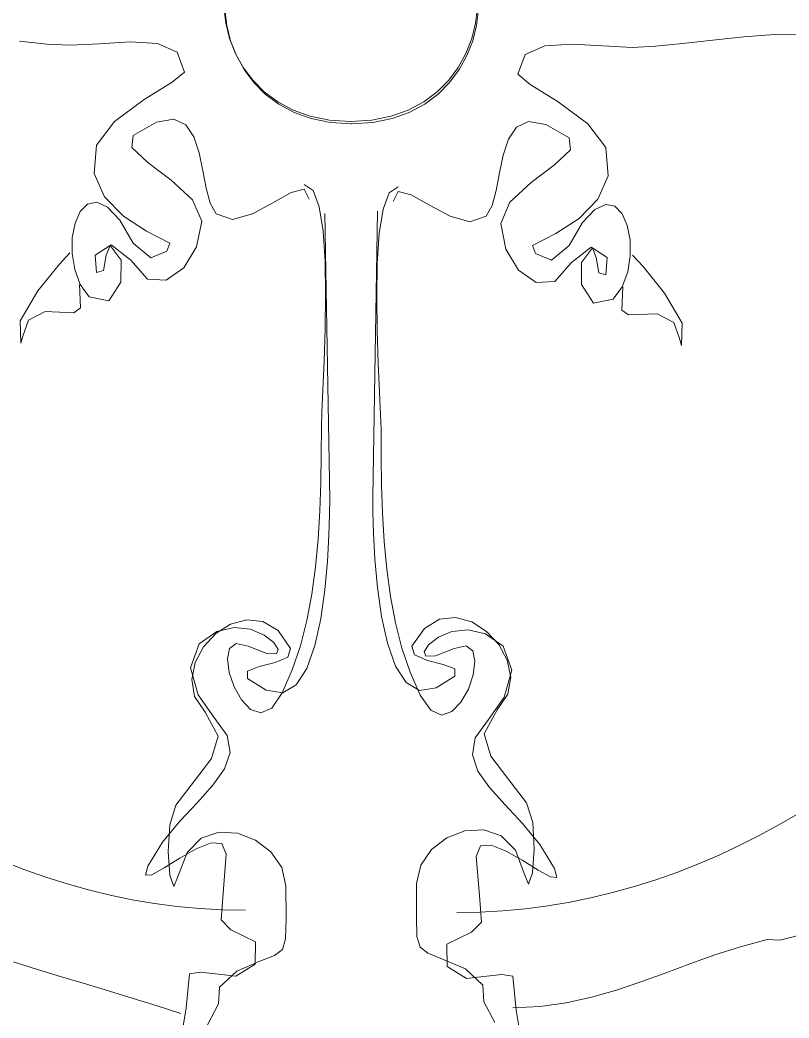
# Model space of a CAD drawing. Header units: centimetres. Extents: x -377343 to 693706, y 194584 to 813780.
# Drawn here: x 170215.82 to 170251.27, y 498018.21 to 498064.19 of the extents above; entities that cross this region are included whole.
import ezdxf

# ---------------------------------------------------------------- set-up
doc = ezdxf.new("R2010")
doc.units = ezdxf.units.CM
doc.layers.add('PIPA', color=11, linetype='Continuous')
doc.layers.add('TEXT', color=7, linetype='Continuous')

msp = doc.modelspace()

# ---------------------------------------------------------------- linework, layer by layer
at = {"layer": 'PIPA', "lineweight": 35, "extrusion": (0, 0.816497, 0.57735), "elevation": 193451.324}
msp.add_lwpolyline([(-421704.212, -325591.681), (-159560.265, -63447.734), (377343.333, -600351.331), (-158232.47, -1135927.133), (-693706.405, -600453.199), (-454216.825, -360963.619)], dxfattribs=at)
at = {"layer": 'TEXT', "color": 2, "linetype": 'Continuous', "lineweight": 13}
for p, q in [((170225.312, 498064.051), (170225.224, 498064.779)), ((170225.312, 498064.051), (170225.224, 498064.779)), ((170225.358, 498063.945), (170225.27, 498064.673)), ((170225.358, 498063.945), (170225.27, 498064.673)), ((170236.913, 498064.778), (170236.824, 498064.05)), ((170236.913, 498064.778), (170236.824, 498064.05)), ((170236.959, 498064.672), (170236.87, 498063.944)), ((170236.959, 498064.672), (170236.87, 498063.944)), ((170225.489, 498063.34), (170225.312, 498064.051)), ((170225.489, 498063.34), (170225.312, 498064.051)), ((170225.535, 498063.234), (170225.358, 498063.945)), ((170225.535, 498063.234), (170225.358, 498063.945)), ((170236.824, 498064.05), (170236.647, 498063.338)), ((170236.824, 498064.05), (170236.647, 498063.338)), ((170236.87, 498063.944), (170236.693, 498063.232)), ((170236.87, 498063.944), (170236.693, 498063.232)), ((170225.755, 498062.656), (170225.489, 498063.34)), ((170225.755, 498062.656), (170225.489, 498063.34)), ((170236.647, 498063.338), (170236.382, 498062.655)), ((170236.647, 498063.338), (170236.382, 498062.655)), ((170247.754, 498063.267), (170246.372, 498063.107)), ((170247.754, 498063.267), (170246.372, 498063.107)), ((170249.188, 498063.422), (170247.754, 498063.267)), ((170249.188, 498063.422), (170247.754, 498063.267)), ((170250.6, 498063.528), (170249.188, 498063.422)), ((170250.6, 498063.528), (170249.188, 498063.422)), ((170251.918, 498063.547), (170250.6, 498063.528)), ((170251.918, 498063.547), (170250.6, 498063.528)), ((170215.81, 498063.213), (170217.065, 498063.086)), ((170215.81, 498063.213), (170217.065, 498063.086)), ((170217.065, 498063.086), (170218.119, 498063.035)), ((170217.065, 498063.086), (170218.119, 498063.035)), ((170218.119, 498063.035), (170219.491, 498063.101)), ((170218.119, 498063.035), (170219.491, 498063.101)), ((170219.491, 498063.101), (170220.906, 498063.183)), ((170219.491, 498063.101), (170220.906, 498063.183)), ((170220.906, 498063.183), (170222.165, 498063.108)), ((170220.906, 498063.183), (170222.165, 498063.108)), ((170222.165, 498063.108), (170223.066, 498062.704)), ((170222.165, 498063.108), (170223.066, 498062.704)), ((170225.801, 498062.55), (170225.535, 498063.234)), ((170225.801, 498062.55), (170225.535, 498063.234)), ((170236.693, 498063.232), (170236.427, 498062.549)), ((170236.693, 498063.232), (170236.427, 498062.549)), ((170240.018, 498063.002), (170239.117, 498062.598)), ((170240.018, 498063.002), (170239.117, 498062.598)), ((170241.277, 498063.077), (170240.018, 498063.002)), ((170241.277, 498063.077), (170240.018, 498063.002)), ((170242.692, 498062.995), (170241.277, 498063.077)), ((170242.692, 498062.995), (170241.277, 498063.077)), ((170244.064, 498062.929), (170242.692, 498062.995)), ((170244.064, 498062.929), (170242.692, 498062.995)), ((170245.118, 498062.98), (170244.064, 498062.929)), ((170245.118, 498062.98), (170244.064, 498062.929)), ((170246.372, 498063.107), (170245.118, 498062.98)), ((170246.372, 498063.107), (170245.118, 498062.98)), ((170223.066, 498062.704), (170223.411, 498061.796)), ((170223.066, 498062.704), (170223.411, 498061.796)), ((170226.109, 498062.011), (170225.755, 498062.656)), ((170226.109, 498062.011), (170225.755, 498062.656)), ((170226.155, 498061.905), (170225.801, 498062.55)), ((170226.155, 498061.905), (170225.801, 498062.55)), ((170236.382, 498062.655), (170236.027, 498062.01)), ((170236.382, 498062.655), (170236.027, 498062.01)), ((170236.427, 498062.549), (170236.073, 498061.904)), ((170236.427, 498062.549), (170236.073, 498061.904)), ((170239.117, 498062.598), (170238.771, 498061.69)), ((170239.117, 498062.598), (170238.771, 498061.69)), ((170226.552, 498061.416), (170226.109, 498062.011)), ((170226.552, 498061.416), (170226.109, 498062.011)), ((170226.597, 498061.31), (170226.155, 498061.905)), ((170226.597, 498061.31), (170226.155, 498061.905)), ((170236.027, 498062.01), (170235.585, 498061.415)), ((170236.027, 498062.01), (170235.585, 498061.415)), ((170236.073, 498061.904), (170235.63, 498061.309)), ((170236.073, 498061.904), (170235.63, 498061.309)), ((170223.411, 498061.796), (170222.841, 498061.332)), ((170223.411, 498061.796), (170222.841, 498061.332)), ((170227.083, 498060.882), (170226.552, 498061.416)), ((170227.083, 498060.882), (170226.552, 498061.416)), ((170235.585, 498061.415), (170235.053, 498060.881)), ((170235.585, 498061.415), (170235.053, 498060.881)), ((170238.771, 498061.69), (170239.342, 498061.226)), ((170238.771, 498061.69), (170239.342, 498061.226)), ((170222.841, 498061.332), (170221.553, 498060.53)), ((170222.841, 498061.332), (170221.553, 498060.53)), ((170227.129, 498060.776), (170226.597, 498061.31)), ((170227.129, 498060.776), (170226.597, 498061.31)), ((170235.63, 498061.309), (170235.099, 498060.775)), ((170235.63, 498061.309), (170235.099, 498060.775)), ((170239.342, 498061.226), (170240.629, 498060.424)), ((170239.342, 498061.226), (170240.629, 498060.424)), ((170221.553, 498060.53), (170220.181, 498059.516)), ((170221.553, 498060.53), (170220.181, 498059.516)), ((170227.703, 498060.42), (170227.083, 498060.882)), ((170227.703, 498060.42), (170227.083, 498060.882)), ((170227.749, 498060.314), (170227.129, 498060.776)), ((170227.749, 498060.314), (170227.129, 498060.776)), ((170235.053, 498060.881), (170234.433, 498060.419)), ((170235.053, 498060.881), (170234.433, 498060.419)), ((170235.099, 498060.775), (170234.479, 498060.313)), ((170235.099, 498060.775), (170234.479, 498060.313)), ((170228.411, 498060.041), (170227.703, 498060.42)), ((170228.411, 498060.041), (170227.703, 498060.42)), ((170228.457, 498059.935), (170227.749, 498060.314)), ((170228.457, 498059.935), (170227.749, 498060.314)), ((170229.208, 498059.757), (170228.411, 498060.041)), ((170229.208, 498059.757), (170228.411, 498060.041)), ((170233.725, 498060.041), (170232.928, 498059.756)), ((170233.725, 498060.041), (170232.928, 498059.756)), ((170234.433, 498060.419), (170233.725, 498060.041)), ((170234.433, 498060.419), (170233.725, 498060.041)), ((170234.479, 498060.313), (170233.771, 498059.935)), ((170234.479, 498060.313), (170233.771, 498059.935)), ((170240.629, 498060.424), (170242.002, 498059.41)), ((170240.629, 498060.424), (170242.002, 498059.41)), ((170222.123, 498059.49), (170222.912, 498059.621)), ((170222.123, 498059.49), (170222.912, 498059.621)), ((170222.912, 498059.621), (170223.466, 498059.361)), ((170222.912, 498059.621), (170223.466, 498059.361)), ((170229.254, 498059.651), (170228.457, 498059.935)), ((170229.254, 498059.651), (170228.457, 498059.935)), ((170230.093, 498059.577), (170229.208, 498059.757)), ((170230.093, 498059.577), (170229.208, 498059.757)), ((170230.139, 498059.471), (170229.254, 498059.651)), ((170230.139, 498059.471), (170229.254, 498059.651)), ((170231.067, 498059.515), (170230.093, 498059.577)), ((170231.067, 498059.515), (170230.093, 498059.577)), ((170232.043, 498059.577), (170231.069, 498059.515)), ((170232.043, 498059.577), (170231.069, 498059.515)), ((170232.928, 498059.756), (170232.043, 498059.577)), ((170232.928, 498059.756), (170232.043, 498059.577)), ((170232.974, 498059.65), (170232.088, 498059.471)), ((170232.974, 498059.65), (170232.088, 498059.471)), ((170233.771, 498059.935), (170232.974, 498059.65)), ((170233.771, 498059.935), (170232.974, 498059.65)), ((170220.181, 498059.516), (170219.357, 498058.418)), ((170220.181, 498059.516), (170219.357, 498058.418)), ((170221.047, 498058.869), (170222.123, 498059.49)), ((170221.047, 498058.869), (170222.123, 498059.49)), ((170223.466, 498059.361), (170223.839, 498058.812)), ((170223.466, 498059.361), (170223.839, 498058.812)), ((170231.113, 498059.409), (170230.139, 498059.471)), ((170231.113, 498059.409), (170230.139, 498059.471)), ((170231.069, 498059.515), (170231.067, 498059.515)), ((170231.069, 498059.515), (170231.067, 498059.515)), ((170231.114, 498059.409), (170231.113, 498059.409)), ((170231.114, 498059.409), (170231.113, 498059.409)), ((170232.088, 498059.471), (170231.114, 498059.409)), ((170232.088, 498059.471), (170231.114, 498059.409)), ((170238.717, 498059.255), (170238.344, 498058.706)), ((170238.717, 498059.255), (170238.344, 498058.706)), ((170239.271, 498059.515), (170238.717, 498059.255)), ((170239.271, 498059.515), (170238.717, 498059.255)), ((170240.06, 498059.384), (170239.271, 498059.515)), ((170240.06, 498059.384), (170239.271, 498059.515)), ((170241.136, 498058.763), (170240.06, 498059.384)), ((170241.136, 498058.763), (170240.06, 498059.384)), ((170242.002, 498059.41), (170242.825, 498058.312)), ((170242.002, 498059.41), (170242.825, 498058.312)), ((170220.985, 498058.318), (170221.047, 498058.869)), ((170220.985, 498058.318), (170221.047, 498058.869)), ((170223.839, 498058.812), (170224.085, 498058.075)), ((170223.839, 498058.812), (170224.085, 498058.075)), ((170238.344, 498058.706), (170238.098, 498057.969)), ((170238.344, 498058.706), (170238.098, 498057.969)), ((170241.197, 498058.212), (170241.136, 498058.763)), ((170241.197, 498058.212), (170241.136, 498058.763)), ((170219.357, 498058.418), (170219.244, 498057.117)), ((170219.357, 498058.418), (170219.244, 498057.117)), ((170221.719, 498057.627), (170220.985, 498058.318)), ((170221.719, 498057.627), (170220.985, 498058.318)), ((170240.464, 498057.521), (170241.197, 498058.212)), ((170240.464, 498057.521), (170241.197, 498058.212)), ((170242.825, 498058.312), (170242.939, 498057.011)), ((170242.825, 498058.312), (170242.939, 498057.011)), ((170224.085, 498058.075), (170224.258, 498057.25)), ((170224.085, 498058.075), (170224.258, 498057.25)), ((170238.098, 498057.969), (170237.925, 498057.144)), ((170238.098, 498057.969), (170237.925, 498057.144)), ((170222.798, 498056.817), (170221.719, 498057.627)), ((170222.798, 498056.817), (170221.719, 498057.627)), ((170239.385, 498056.711), (170240.464, 498057.521)), ((170239.385, 498056.711), (170240.464, 498057.521)), ((170219.244, 498057.117), (170219.72, 498056.038)), ((170219.244, 498057.117), (170219.72, 498056.038)), ((170223.774, 498055.91), (170222.798, 498056.817)), ((170223.774, 498055.91), (170222.798, 498056.817)), ((170224.258, 498057.25), (170224.412, 498056.44)), ((170224.258, 498057.25), (170224.412, 498056.44)), ((170237.925, 498057.144), (170237.771, 498056.334)), ((170237.925, 498057.144), (170237.771, 498056.334)), ((170242.939, 498057.011), (170242.463, 498055.932)), ((170242.939, 498057.011), (170242.463, 498055.932)), ((170224.412, 498056.44), (170224.599, 498055.745)), ((170224.412, 498056.44), (170224.599, 498055.745)), ((170228.32, 498056.241), (170228.923, 498056.391)), ((170228.32, 498056.241), (170228.923, 498056.391)), ((170228.923, 498056.391), (170229.154, 498055.941)), ((170228.923, 498056.391), (170229.154, 498055.941)), ((170229.334, 498056.341), (170228.929, 498056.617)), ((170229.334, 498056.341), (170228.929, 498056.617)), ((170232.849, 498056.235), (170233.254, 498056.51)), ((170232.849, 498056.235), (170233.254, 498056.51)), ((170238.408, 498055.804), (170239.385, 498056.711)), ((170238.408, 498055.804), (170239.385, 498056.711)), ((170219.72, 498056.038), (170220.59, 498055.159)), ((170219.72, 498056.038), (170220.59, 498055.159)), ((170224.2, 498054.927), (170223.774, 498055.91)), ((170224.2, 498054.927), (170223.774, 498055.91)), ((170227.479, 498055.772), (170228.32, 498056.241)), ((170227.479, 498055.772), (170228.32, 498056.241)), ((170229.616, 498055.587), (170229.334, 498056.341)), ((170229.616, 498055.587), (170229.334, 498056.341)), ((170232.566, 498055.481), (170232.849, 498056.235)), ((170232.566, 498055.481), (170232.849, 498056.235)), ((170233.26, 498056.285), (170233.029, 498055.835)), ((170233.26, 498056.285), (170233.029, 498055.835)), ((170233.863, 498056.135), (170233.26, 498056.285)), ((170233.863, 498056.135), (170233.26, 498056.285)), ((170234.704, 498055.666), (170233.863, 498056.135)), ((170234.704, 498055.666), (170233.863, 498056.135)), ((170237.771, 498056.334), (170237.583, 498055.639)), ((170237.771, 498056.334), (170237.583, 498055.639)), ((170242.463, 498055.932), (170241.593, 498055.053)), ((170242.463, 498055.932), (170241.593, 498055.053)), ((170218.938, 498055.714), (170218.602, 498055.372)), ((170218.938, 498055.714), (170218.602, 498055.372)), ((170219.361, 498055.801), (170218.938, 498055.714)), ((170219.361, 498055.801), (170218.938, 498055.714)), ((170219.86, 498055.571), (170219.361, 498055.801)), ((170219.86, 498055.571), (170219.361, 498055.801)), ((170220.426, 498054.963), (170219.86, 498055.571)), ((170220.426, 498054.963), (170219.86, 498055.571)), ((170224.599, 498055.745), (170224.875, 498055.265)), ((170224.599, 498055.745), (170224.875, 498055.265)), ((170226.535, 498055.265), (170227.479, 498055.772)), ((170226.535, 498055.265), (170227.479, 498055.772)), ((170229.795, 498054.464), (170229.616, 498055.587)), ((170229.795, 498054.464), (170229.616, 498055.587)), ((170232.388, 498054.358), (170232.566, 498055.481)), ((170232.388, 498054.358), (170232.566, 498055.481)), ((170235.648, 498055.159), (170234.704, 498055.666)), ((170235.648, 498055.159), (170234.704, 498055.666)), ((170237.583, 498055.639), (170237.308, 498055.159)), ((170237.583, 498055.639), (170237.308, 498055.159)), ((170237.983, 498054.821), (170238.408, 498055.804)), ((170237.983, 498054.821), (170238.408, 498055.804)), ((170241.757, 498054.857), (170242.323, 498055.465)), ((170241.757, 498054.857), (170242.323, 498055.465)), ((170242.323, 498055.465), (170242.822, 498055.695)), ((170242.323, 498055.465), (170242.822, 498055.695)), ((170242.822, 498055.695), (170243.245, 498055.608)), ((170242.822, 498055.695), (170243.245, 498055.608)), ((170243.245, 498055.608), (170243.58, 498055.266)), ((170243.245, 498055.608), (170243.58, 498055.266)), ((170218.602, 498055.372), (170218.365, 498054.837)), ((170218.602, 498055.372), (170218.365, 498054.837)), ((170220.59, 498055.159), (170221.66, 498054.458)), ((170220.59, 498055.159), (170221.66, 498054.458)), ((170224.875, 498055.265), (170225.622, 498055.002)), ((170224.875, 498055.265), (170225.622, 498055.002)), ((170225.622, 498055.002), (170226.535, 498055.265)), ((170225.622, 498055.002), (170226.535, 498055.265)), ((170229.876, 498055.272), (170230.101, 498042.097)), ((170229.876, 498055.272), (170230.101, 498042.097)), ((170232.307, 498055.378), (170232.082, 498042.203)), ((170232.307, 498055.378), (170232.082, 498042.203)), ((170236.561, 498054.896), (170235.648, 498055.159)), ((170236.561, 498054.896), (170235.648, 498055.159)), ((170237.308, 498055.159), (170236.561, 498054.896)), ((170237.308, 498055.159), (170236.561, 498054.896)), ((170241.593, 498055.053), (170240.523, 498054.352)), ((170241.593, 498055.053), (170240.523, 498054.352)), ((170243.58, 498055.266), (170243.818, 498054.731)), ((170243.58, 498055.266), (170243.818, 498054.731)), ((170218.365, 498054.837), (170218.236, 498054.171)), ((170218.365, 498054.837), (170218.236, 498054.171)), ((170221.047, 498053.914), (170220.426, 498054.963)), ((170221.047, 498053.914), (170220.426, 498054.963)), ((170223.968, 498053.745), (170224.2, 498054.927)), ((170223.968, 498053.745), (170224.2, 498054.927)), ((170238.215, 498053.639), (170237.983, 498054.821)), ((170238.215, 498053.639), (170237.983, 498054.821)), ((170241.136, 498053.808), (170241.757, 498054.857)), ((170241.136, 498053.808), (170241.757, 498054.857)), ((170243.818, 498054.731), (170243.947, 498054.065)), ((170243.818, 498054.731), (170243.947, 498054.065)), ((170218.236, 498054.171), (170218.226, 498053.436)), ((170218.236, 498054.171), (170218.226, 498053.436)), ((170221.66, 498054.458), (170222.736, 498053.914)), ((170221.66, 498054.458), (170222.736, 498053.914)), ((170229.888, 498053.082), (170229.795, 498054.464)), ((170229.888, 498053.082), (170229.795, 498054.464)), ((170232.295, 498052.976), (170232.388, 498054.358)), ((170232.295, 498052.976), (170232.388, 498054.358)), ((170240.523, 498054.352), (170239.447, 498053.808)), ((170240.523, 498054.352), (170239.447, 498053.808)), ((170243.947, 498054.065), (170243.957, 498053.33)), ((170243.947, 498054.065), (170243.957, 498053.33)), ((170219.291, 498053.359), (170220.025, 498053.831)), ((170219.291, 498053.359), (170220.025, 498053.831)), ((170219.975, 498053.798), (170219.794, 498053.351)), ((170219.975, 498053.798), (170219.794, 498053.351)), ((170220.484, 498053.126), (170219.975, 498053.798)), ((170220.484, 498053.126), (170219.975, 498053.798)), ((170220.025, 498053.831), (170220.934, 498053.126)), ((170220.025, 498053.831), (170220.934, 498053.126)), ((170221.86, 498053.238), (170221.047, 498053.914)), ((170221.86, 498053.238), (170221.047, 498053.914)), ((170222.736, 498053.914), (170222.598, 498053.539)), ((170222.736, 498053.914), (170222.598, 498053.539)), ((170223.374, 498052.769), (170223.968, 498053.745)), ((170223.374, 498052.769), (170223.968, 498053.745)), ((170238.808, 498052.663), (170238.215, 498053.639)), ((170238.808, 498052.663), (170238.215, 498053.639)), ((170239.447, 498053.808), (170239.585, 498053.433)), ((170239.447, 498053.808), (170239.585, 498053.433)), ((170240.323, 498053.132), (170241.136, 498053.808)), ((170240.323, 498053.132), (170241.136, 498053.808)), ((170242.158, 498053.725), (170241.249, 498053.02)), ((170242.158, 498053.725), (170241.249, 498053.02)), ((170241.699, 498053.02), (170242.208, 498053.692)), ((170241.699, 498053.02), (170242.208, 498053.692)), ((170242.892, 498053.253), (170242.158, 498053.725)), ((170242.892, 498053.253), (170242.158, 498053.725)), ((170242.208, 498053.692), (170242.389, 498053.245)), ((170242.208, 498053.692), (170242.389, 498053.245)), ((170218.119, 498053.464), (170217.64, 498052.939)), ((170218.119, 498053.464), (170217.64, 498052.939)), ((170218.226, 498053.436), (170218.347, 498052.694)), ((170218.226, 498053.436), (170218.347, 498052.694)), ((170219.357, 498052.563), (170219.291, 498053.359)), ((170219.357, 498052.563), (170219.291, 498053.359)), ((170219.794, 498053.351), (170219.676, 498052.651)), ((170219.794, 498053.351), (170219.676, 498052.651)), ((170222.598, 498053.539), (170221.86, 498053.238)), ((170222.598, 498053.539), (170221.86, 498053.238)), ((170239.585, 498053.433), (170240.323, 498053.132)), ((170239.585, 498053.433), (170240.323, 498053.132)), ((170242.389, 498053.245), (170242.507, 498052.545)), ((170242.389, 498053.245), (170242.507, 498052.545)), ((170242.825, 498052.457), (170242.892, 498053.253)), ((170242.825, 498052.457), (170242.892, 498053.253)), ((170243.957, 498053.33), (170243.836, 498052.588)), ((170243.957, 498053.33), (170243.836, 498052.588)), ((170244.064, 498053.357), (170244.543, 498052.833)), ((170244.064, 498053.357), (170244.543, 498052.833)), ((170217.64, 498052.939), (170216.655, 498051.718)), ((170217.64, 498052.939), (170216.655, 498051.718)), ((170218.347, 498052.694), (170218.607, 498052.007)), ((170218.347, 498052.694), (170218.607, 498052.007)), ((170220.479, 498052.112), (170220.484, 498053.126)), ((170220.479, 498052.112), (170220.484, 498053.126)), ((170220.934, 498053.126), (170221.706, 498052.254)), ((170220.934, 498053.126), (170221.706, 498052.254)), ((170222.57, 498052.203), (170223.374, 498052.769)), ((170222.57, 498052.203), (170223.374, 498052.769)), ((170229.914, 498051.549), (170229.888, 498053.082)), ((170229.914, 498051.549), (170229.888, 498053.082)), ((170232.268, 498051.443), (170232.295, 498052.976)), ((170232.268, 498051.443), (170232.295, 498052.976)), ((170241.249, 498053.02), (170240.477, 498052.148)), ((170241.249, 498053.02), (170240.477, 498052.148)), ((170241.703, 498052.006), (170241.699, 498053.02)), ((170241.703, 498052.006), (170241.699, 498053.02)), ((170244.543, 498052.833), (170245.528, 498051.612)), ((170244.543, 498052.833), (170245.528, 498051.612)), ((170219.676, 498052.651), (170219.357, 498052.563)), ((170219.676, 498052.651), (170219.357, 498052.563)), ((170221.706, 498052.254), (170222.57, 498052.203)), ((170221.706, 498052.254), (170222.57, 498052.203)), ((170239.613, 498052.097), (170238.808, 498052.663)), ((170239.613, 498052.097), (170238.808, 498052.663)), ((170242.507, 498052.545), (170242.825, 498052.457)), ((170242.507, 498052.545), (170242.825, 498052.457)), ((170243.836, 498052.588), (170243.575, 498051.901)), ((170243.836, 498052.588), (170243.575, 498051.901)), ((170218.611, 498050.928), (170218.569, 498052)), ((170218.611, 498050.928), (170218.569, 498052)), ((170218.607, 498052.007), (170219.02, 498051.437)), ((170218.607, 498052.007), (170219.02, 498051.437)), ((170219.925, 498051.249), (170220.479, 498052.112)), ((170219.925, 498051.249), (170220.479, 498052.112)), ((170240.477, 498052.148), (170239.613, 498052.097)), ((170240.477, 498052.148), (170239.613, 498052.097)), ((170242.258, 498051.143), (170241.703, 498052.006)), ((170242.258, 498051.143), (170241.703, 498052.006)), ((170243.575, 498051.901), (170243.163, 498051.331)), ((170243.575, 498051.901), (170243.163, 498051.331)), ((170243.572, 498050.822), (170243.614, 498051.894)), ((170243.572, 498050.822), (170243.614, 498051.894)), ((170216.655, 498051.718), (170215.839, 498050.328)), ((170216.655, 498051.718), (170215.839, 498050.328)), ((170219.02, 498051.437), (170219.925, 498051.249)), ((170219.02, 498051.437), (170219.925, 498051.249)), ((170229.894, 498049.976), (170229.914, 498051.549)), ((170229.894, 498049.976), (170229.914, 498051.549)), ((170232.289, 498049.87), (170232.268, 498051.443)), ((170232.289, 498049.87), (170232.268, 498051.443)), ((170243.163, 498051.331), (170242.258, 498051.143)), ((170243.163, 498051.331), (170242.258, 498051.143)), ((170245.528, 498051.612), (170246.344, 498050.222)), ((170245.528, 498051.612), (170246.344, 498050.222)), ((170218.302, 498050.707), (170218.611, 498050.928)), ((170218.302, 498050.707), (170218.611, 498050.928)), ((170216.225, 498050.356), (170216.993, 498050.761)), ((170216.225, 498050.356), (170216.993, 498050.761)), ((170216.993, 498050.761), (170218.302, 498050.707)), ((170216.993, 498050.761), (170218.302, 498050.707)), ((170243.88, 498050.601), (170243.572, 498050.822)), ((170243.88, 498050.601), (170243.572, 498050.822)), ((170245.19, 498050.655), (170243.88, 498050.601)), ((170245.19, 498050.655), (170243.88, 498050.601)), ((170245.957, 498050.25), (170245.19, 498050.655)), ((170245.957, 498050.25), (170245.19, 498050.655)), ((170215.839, 498050.328), (170215.867, 498049.297)), ((170215.839, 498050.328), (170215.867, 498049.297)), ((170215.958, 498049.627), (170216.225, 498050.356)), ((170215.958, 498049.627), (170216.225, 498050.356)), ((170229.845, 498048.472), (170229.894, 498049.976)), ((170229.845, 498048.472), (170229.894, 498049.976)), ((170246.224, 498049.521), (170245.957, 498050.25)), ((170246.224, 498049.521), (170245.957, 498050.25)), ((170246.344, 498050.222), (170246.316, 498049.191)), ((170246.344, 498050.222), (170246.316, 498049.191)), ((170215.867, 498049.297), (170215.958, 498049.627)), ((170215.867, 498049.297), (170215.958, 498049.627)), ((170232.338, 498048.366), (170232.289, 498049.87)), ((170232.338, 498048.366), (170232.289, 498049.87)), ((170246.316, 498049.191), (170246.224, 498049.521)), ((170246.316, 498049.191), (170246.224, 498049.521)), ((170229.787, 498047.147), (170229.845, 498048.472)), ((170229.787, 498047.147), (170229.845, 498048.472)), ((170232.396, 498047.041), (170232.338, 498048.366)), ((170232.396, 498047.041), (170232.338, 498048.366)), ((170229.738, 498046.109), (170229.787, 498047.147)), ((170229.738, 498046.109), (170229.787, 498047.147)), ((170232.445, 498046.003), (170232.396, 498047.041)), ((170232.445, 498046.003), (170232.396, 498047.041)), ((170229.717, 498045.468), (170229.738, 498046.109)), ((170229.717, 498045.468), (170229.738, 498046.109)), ((170232.466, 498045.362), (170232.445, 498046.003)), ((170232.466, 498045.362), (170232.445, 498046.003)), ((170229.712, 498044.176), (170229.717, 498045.468)), ((170229.712, 498044.176), (170229.717, 498045.468)), ((170232.47, 498044.07), (170232.466, 498045.362)), ((170232.47, 498044.07), (170232.466, 498045.362)), ((170229.692, 498042.873), (170229.712, 498044.176)), ((170229.692, 498042.873), (170229.712, 498044.176)), ((170232.491, 498042.767), (170232.47, 498044.07)), ((170232.491, 498042.767), (170232.47, 498044.07)), ((170229.647, 498041.569), (170229.692, 498042.873)), ((170229.647, 498041.569), (170229.692, 498042.873)), ((170232.535, 498041.463), (170232.491, 498042.767)), ((170232.535, 498041.463), (170232.491, 498042.767)), ((170230.101, 498042.097), (170230.095, 498041.431)), ((170230.101, 498042.097), (170230.095, 498041.431)), ((170232.082, 498042.203), (170232.088, 498041.537)), ((170232.082, 498042.203), (170232.088, 498041.537)), ((170229.57, 498040.272), (170229.647, 498041.569)), ((170229.57, 498040.272), (170229.647, 498041.569)), ((170230.095, 498041.431), (170230.067, 498040.448)), ((170230.095, 498041.431), (170230.067, 498040.448)), ((170232.088, 498041.537), (170232.116, 498040.554)), ((170232.088, 498041.537), (170232.116, 498040.554)), ((170232.613, 498040.166), (170232.535, 498041.463)), ((170232.613, 498040.166), (170232.535, 498041.463)), ((170229.45, 498038.994), (170229.57, 498040.272)), ((170229.45, 498038.994), (170229.57, 498040.272)), ((170230.067, 498040.448), (170230, 498039.249)), ((170230.067, 498040.448), (170230, 498039.249)), ((170232.116, 498040.554), (170232.182, 498039.355)), ((170232.116, 498040.554), (170232.182, 498039.355)), ((170232.733, 498038.888), (170232.613, 498040.166)), ((170232.733, 498038.888), (170232.613, 498040.166)), ((170232.182, 498039.355), (170232.302, 498038.041)), ((170232.182, 498039.355), (170232.302, 498038.041)), ((170229.279, 498037.742), (170229.45, 498038.994)), ((170229.279, 498037.742), (170229.45, 498038.994)), ((170230, 498039.249), (170229.881, 498037.935)), ((170230, 498039.249), (170229.881, 498037.935)), ((170232.903, 498037.636), (170232.733, 498038.888)), ((170232.903, 498037.636), (170232.733, 498038.888)), ((170232.302, 498038.041), (170232.49, 498036.713)), ((170232.302, 498038.041), (170232.49, 498036.713)), ((170229.05, 498036.527), (170229.279, 498037.742)), ((170229.05, 498036.527), (170229.279, 498037.742)), ((170229.881, 498037.935), (170229.693, 498036.607)), ((170229.881, 498037.935), (170229.693, 498036.607)), ((170233.133, 498036.421), (170232.903, 498037.636)), ((170233.133, 498036.421), (170232.903, 498037.636)), ((170229.693, 498036.607), (170229.42, 498035.368)), ((170229.693, 498036.607), (170229.42, 498035.368)), ((170232.49, 498036.713), (170232.763, 498035.474)), ((170232.49, 498036.713), (170232.763, 498035.474)), ((170234.465, 498036.161), (170235.158, 498036.586)), ((170234.465, 498036.161), (170235.158, 498036.586)), ((170235.158, 498036.586), (170235.906, 498036.667)), ((170235.158, 498036.586), (170235.906, 498036.667)), ((170235.906, 498036.667), (170236.649, 498036.46)), ((170235.906, 498036.667), (170236.649, 498036.46)), ((170225.534, 498036.354), (170224.851, 498035.918)), ((170225.534, 498036.354), (170224.851, 498035.918)), ((170224.895, 498036.014), (170225.701, 498036.204)), ((170224.895, 498036.014), (170225.701, 498036.204)), ((170226.277, 498036.561), (170225.534, 498036.354)), ((170226.277, 498036.561), (170225.534, 498036.354)), ((170225.701, 498036.204), (170226.448, 498036.118)), ((170225.701, 498036.204), (170226.448, 498036.118)), ((170227.024, 498036.48), (170226.277, 498036.561)), ((170227.024, 498036.48), (170226.277, 498036.561)), ((170226.448, 498036.118), (170227.074, 498035.854)), ((170226.448, 498036.118), (170227.074, 498035.854)), ((170227.718, 498036.055), (170227.024, 498036.48)), ((170227.718, 498036.055), (170227.024, 498036.48)), ((170228.752, 498035.357), (170229.05, 498036.527)), ((170228.752, 498035.357), (170229.05, 498036.527)), ((170233.431, 498035.251), (170233.133, 498036.421)), ((170233.431, 498035.251), (170233.133, 498036.421)), ((170233.884, 498035.334), (170234.465, 498036.161)), ((170233.884, 498035.334), (170234.465, 498036.161)), ((170236.649, 498036.46), (170237.332, 498036.024)), ((170236.649, 498036.46), (170237.332, 498036.024)), ((170224.087, 498035.447), (170224.895, 498036.014)), ((170224.087, 498035.447), (170224.895, 498036.014)), ((170224.851, 498035.918), (170224.286, 498035.309)), ((170224.851, 498035.918), (170224.286, 498035.309)), ((170227.074, 498035.854), (170227.522, 498035.511)), ((170227.074, 498035.854), (170227.522, 498035.511)), ((170228.299, 498035.228), (170227.718, 498036.055)), ((170228.299, 498035.228), (170227.718, 498036.055)), ((170235.108, 498035.748), (170234.661, 498035.405)), ((170235.108, 498035.748), (170234.661, 498035.405)), ((170235.735, 498036.012), (170235.108, 498035.748)), ((170235.735, 498036.012), (170235.108, 498035.748)), ((170236.482, 498036.098), (170235.735, 498036.012)), ((170236.482, 498036.098), (170235.735, 498036.012)), ((170237.288, 498035.908), (170236.482, 498036.098)), ((170237.288, 498035.908), (170236.482, 498036.098)), ((170238.096, 498035.34), (170237.288, 498035.908)), ((170238.096, 498035.34), (170237.288, 498035.908)), ((170237.332, 498036.024), (170237.897, 498035.415)), ((170237.332, 498036.024), (170237.897, 498035.415)), ((170223.687, 498034.345), (170224.087, 498035.447)), ((170223.687, 498034.345), (170224.087, 498035.447)), ((170224.286, 498035.309), (170223.897, 498034.585)), ((170224.286, 498035.309), (170223.897, 498034.585)), ((170225.487, 498035.23), (170225.388, 498034.751)), ((170225.487, 498035.23), (170225.388, 498034.751)), ((170225.793, 498035.459), (170225.487, 498035.23)), ((170225.793, 498035.459), (170225.487, 498035.23)), ((170226.339, 498035.334), (170225.793, 498035.459)), ((170226.339, 498035.334), (170225.793, 498035.459)), ((170227.2, 498035), (170226.339, 498035.334)), ((170227.2, 498035), (170226.339, 498035.334)), ((170227.522, 498035.511), (170227.732, 498035.188)), ((170227.522, 498035.511), (170227.732, 498035.188)), ((170228.177, 498034.828), (170228.299, 498035.228)), ((170228.177, 498034.828), (170228.299, 498035.228)), ((170228.376, 498034.243), (170228.752, 498035.357)), ((170228.376, 498034.243), (170228.752, 498035.357)), ((170229.42, 498035.368), (170229.047, 498034.317)), ((170229.42, 498035.368), (170229.047, 498034.317)), ((170232.763, 498035.474), (170233.136, 498034.423)), ((170232.763, 498035.474), (170233.136, 498034.423)), ((170233.806, 498034.137), (170233.431, 498035.251)), ((170233.806, 498034.137), (170233.431, 498035.251)), ((170234.006, 498034.934), (170233.884, 498035.334)), ((170234.006, 498034.934), (170233.884, 498035.334)), ((170234.661, 498035.405), (170234.451, 498035.082)), ((170234.661, 498035.405), (170234.451, 498035.082)), ((170234.983, 498034.894), (170235.844, 498035.228)), ((170234.983, 498034.894), (170235.844, 498035.228)), ((170235.844, 498035.228), (170236.389, 498035.353)), ((170235.844, 498035.228), (170236.389, 498035.353)), ((170236.389, 498035.353), (170236.696, 498035.124)), ((170236.389, 498035.353), (170236.696, 498035.124)), ((170237.897, 498035.415), (170238.286, 498034.692)), ((170237.897, 498035.415), (170238.286, 498034.692)), ((170238.496, 498034.239), (170238.096, 498035.34)), ((170238.496, 498034.239), (170238.096, 498035.34)), ((170225.388, 498034.751), (170225.467, 498034.127)), ((170225.388, 498034.751), (170225.467, 498034.127)), ((170227.644, 498034.985), (170227.2, 498035)), ((170227.644, 498034.985), (170227.2, 498035)), ((170227.582, 498034.581), (170228.177, 498034.828)), ((170227.582, 498034.581), (170228.177, 498034.828)), ((170227.732, 498035.188), (170227.644, 498034.985)), ((170227.732, 498035.188), (170227.644, 498034.985)), ((170234.601, 498034.687), (170234.006, 498034.934)), ((170234.601, 498034.687), (170234.006, 498034.934)), ((170234.451, 498035.082), (170234.538, 498034.879)), ((170234.451, 498035.082), (170234.538, 498034.879)), ((170234.538, 498034.879), (170234.983, 498034.894)), ((170234.538, 498034.879), (170234.983, 498034.894)), ((170236.696, 498035.124), (170236.794, 498034.645)), ((170236.696, 498035.124), (170236.794, 498034.645)), ((170224.037, 498033.094), (170223.687, 498034.345)), ((170224.037, 498033.094), (170223.687, 498034.345)), ((170223.897, 498034.585), (170223.741, 498033.805)), ((170223.897, 498034.585), (170223.741, 498033.805)), ((170226.314, 498034.185), (170226.849, 498034.397)), ((170226.314, 498034.185), (170226.849, 498034.397)), ((170226.849, 498034.397), (170227.582, 498034.581)), ((170226.849, 498034.397), (170227.582, 498034.581)), ((170229.047, 498034.317), (170228.559, 498033.557)), ((170229.047, 498034.317), (170228.559, 498033.557)), ((170233.136, 498034.423), (170233.624, 498033.663)), ((170233.136, 498034.423), (170233.624, 498033.663)), ((170235.334, 498034.503), (170234.601, 498034.687)), ((170235.334, 498034.503), (170234.601, 498034.687)), ((170235.869, 498034.291), (170235.334, 498034.503)), ((170235.869, 498034.291), (170235.334, 498034.503)), ((170235.873, 498033.96), (170235.869, 498034.291)), ((170235.873, 498033.96), (170235.869, 498034.291)), ((170236.794, 498034.645), (170236.716, 498034.021)), ((170236.794, 498034.645), (170236.716, 498034.021)), ((170238.286, 498034.692), (170238.442, 498033.911)), ((170238.286, 498034.692), (170238.442, 498033.911)), ((170225.467, 498034.127), (170225.692, 498033.462)), ((170225.467, 498034.127), (170225.692, 498033.462)), ((170226.31, 498033.854), (170226.314, 498034.185)), ((170226.31, 498033.854), (170226.314, 498034.185)), ((170227.173, 498033.314), (170226.31, 498033.854)), ((170227.173, 498033.314), (170226.31, 498033.854)), ((170227.916, 498033.194), (170228.376, 498034.243)), ((170227.916, 498033.194), (170228.376, 498034.243)), ((170234.267, 498033.088), (170233.806, 498034.137)), ((170234.267, 498033.088), (170233.806, 498034.137)), ((170235.01, 498033.42), (170235.873, 498033.96)), ((170235.01, 498033.42), (170235.873, 498033.96)), ((170236.716, 498034.021), (170236.491, 498033.356)), ((170236.716, 498034.021), (170236.491, 498033.356)), ((170238.146, 498032.988), (170238.496, 498034.239)), ((170238.146, 498032.988), (170238.496, 498034.239)), ((170238.442, 498033.911), (170238.307, 498033.13)), ((170238.442, 498033.911), (170238.307, 498033.13)), ((170223.741, 498033.805), (170223.875, 498033.024)), ((170223.741, 498033.805), (170223.875, 498033.024)), ((170225.692, 498033.462), (170226.031, 498032.861)), ((170225.692, 498033.462), (170226.031, 498032.861)), ((170228.559, 498033.557), (170227.939, 498033.189)), ((170228.559, 498033.557), (170227.939, 498033.189)), ((170233.624, 498033.663), (170234.244, 498033.295)), ((170233.624, 498033.663), (170234.244, 498033.295)), ((170234.244, 498033.295), (170235.01, 498033.42)), ((170234.244, 498033.295), (170235.01, 498033.42)), ((170236.491, 498033.356), (170236.152, 498032.755)), ((170236.491, 498033.356), (170236.152, 498032.755)), ((170223.875, 498033.024), (170224.358, 498032.3)), ((170223.875, 498033.024), (170224.358, 498032.3)), ((170224.763, 498032.068), (170224.037, 498033.094)), ((170224.763, 498032.068), (170224.037, 498033.094)), ((170227.939, 498033.189), (170227.173, 498033.314)), ((170227.939, 498033.189), (170227.173, 498033.314)), ((170227.428, 498032.491), (170227.916, 498033.194)), ((170227.428, 498032.491), (170227.916, 498033.194)), ((170234.755, 498032.385), (170234.267, 498033.088)), ((170234.755, 498032.385), (170234.267, 498033.088)), ((170237.42, 498031.962), (170238.146, 498032.988)), ((170237.42, 498031.962), (170238.146, 498032.988)), ((170238.307, 498033.13), (170237.825, 498032.406)), ((170238.307, 498033.13), (170237.825, 498032.406)), ((170226.031, 498032.861), (170226.454, 498032.429)), ((170226.031, 498032.861), (170226.454, 498032.429)), ((170226.93, 498032.271), (170227.428, 498032.491)), ((170226.93, 498032.271), (170227.428, 498032.491)), ((170236.152, 498032.755), (170235.729, 498032.323)), ((170236.152, 498032.755), (170235.729, 498032.323)), ((170224.358, 498032.3), (170224.954, 498031.188)), ((170224.358, 498032.3), (170224.954, 498031.188)), ((170225.376, 498031.224), (170224.763, 498032.068)), ((170225.376, 498031.224), (170224.763, 498032.068)), ((170226.454, 498032.429), (170226.93, 498032.271)), ((170226.454, 498032.429), (170226.93, 498032.271)), ((170235.253, 498032.165), (170234.755, 498032.385)), ((170235.253, 498032.165), (170234.755, 498032.385)), ((170235.729, 498032.323), (170235.253, 498032.165)), ((170235.729, 498032.323), (170235.253, 498032.165)), ((170237.825, 498032.406), (170237.228, 498031.294)), ((170237.825, 498032.406), (170237.228, 498031.294)), ((170236.807, 498031.118), (170237.42, 498031.962)), ((170236.807, 498031.118), (170237.42, 498031.962)), ((170224.954, 498031.188), (170224.653, 498030.161)), ((170224.954, 498031.188), (170224.653, 498030.161)), ((170225.507, 498030.441), (170225.376, 498031.224)), ((170225.507, 498030.441), (170225.376, 498031.224)), ((170236.676, 498030.335), (170236.807, 498031.118)), ((170236.676, 498030.335), (170236.807, 498031.118)), ((170237.228, 498031.294), (170237.529, 498030.267)), ((170237.228, 498031.294), (170237.529, 498030.267)), ((170224.653, 498030.161), (170223.867, 498029.133)), ((170224.653, 498030.161), (170223.867, 498029.133)), ((170225.255, 498029.687), (170225.507, 498030.441)), ((170225.255, 498029.687), (170225.507, 498030.441)), ((170236.927, 498029.581), (170236.676, 498030.335)), ((170236.927, 498029.581), (170236.676, 498030.335)), ((170237.529, 498030.267), (170238.316, 498029.239)), ((170237.529, 498030.267), (170238.316, 498029.239)), ((170224.72, 498028.929), (170225.255, 498029.687)), ((170224.72, 498028.929), (170225.255, 498029.687)), ((170237.462, 498028.823), (170236.927, 498029.581)), ((170237.462, 498028.823), (170236.927, 498029.581)), ((170238.316, 498029.239), (170239.176, 498028.127)), ((170238.316, 498029.239), (170239.176, 498028.127)), ((170223.867, 498029.133), (170223.007, 498028.021)), ((170223.867, 498029.133), (170223.007, 498028.021)), ((170224.001, 498028.135), (170224.72, 498028.929)), ((170224.001, 498028.135), (170224.72, 498028.929)), ((170238.182, 498028.029), (170237.462, 498028.823)), ((170238.182, 498028.029), (170237.462, 498028.823)), ((170223.007, 498028.021), (170222.726, 498027.109)), ((170223.007, 498028.021), (170222.726, 498027.109)), ((170223.195, 498027.27), (170224.001, 498028.135)), ((170223.195, 498027.27), (170224.001, 498028.135)), ((170238.988, 498027.164), (170238.182, 498028.029)), ((170238.988, 498027.164), (170238.182, 498028.029)), ((170239.176, 498028.127), (170239.456, 498027.215)), ((170239.176, 498028.127), (170239.456, 498027.215)), ((170251.701, 498027.638), (170250.806, 498027.114)), ((170251.701, 498027.638), (170250.806, 498027.114)), ((170222.402, 498026.303), (170223.195, 498027.27)), ((170222.402, 498026.303), (170223.195, 498027.27)), ((170222.726, 498027.109), (170222.657, 498025.882)), ((170222.726, 498027.109), (170222.657, 498025.882)), ((170239.78, 498026.197), (170238.988, 498027.164)), ((170239.78, 498026.197), (170238.988, 498027.164)), ((170239.456, 498027.215), (170239.526, 498025.989)), ((170239.456, 498027.215), (170239.526, 498025.989)), ((170250.806, 498027.114), (170249.899, 498026.619)), ((170250.806, 498027.114), (170249.899, 498026.619)), ((170223.526, 498025.835), (170224.178, 498026.49)), ((170223.526, 498025.835), (170224.178, 498026.49)), ((170224.178, 498026.49), (170224.984, 498026.771)), ((170224.178, 498026.49), (170224.984, 498026.771)), ((170224.984, 498026.771), (170225.85, 498026.726)), ((170224.984, 498026.771), (170225.85, 498026.726)), ((170225.85, 498026.726), (170226.684, 498026.407)), ((170225.85, 498026.726), (170226.684, 498026.407)), ((170235.498, 498026.513), (170234.788, 498025.97)), ((170235.498, 498026.513), (170234.788, 498025.97)), ((170236.333, 498026.832), (170235.498, 498026.513)), ((170236.333, 498026.832), (170235.498, 498026.513)), ((170237.199, 498026.877), (170236.333, 498026.832)), ((170237.199, 498026.877), (170236.333, 498026.832)), ((170238.004, 498026.596), (170237.199, 498026.877)), ((170238.004, 498026.596), (170237.199, 498026.877)), ((170238.657, 498025.941), (170238.004, 498026.596)), ((170238.657, 498025.941), (170238.004, 498026.596)), ((170249.899, 498026.619), (170248.978, 498026.152)), ((170249.899, 498026.619), (170248.978, 498026.152)), ((170221.722, 498025.199), (170222.402, 498026.303)), ((170221.722, 498025.199), (170222.402, 498026.303)), ((170223.948, 498026), (170223.186, 498025.565)), ((170223.948, 498026), (170223.186, 498025.565)), ((170224.636, 498026.276), (170223.948, 498026)), ((170224.636, 498026.276), (170223.948, 498026)), ((170225.134, 498026.246), (170224.636, 498026.276)), ((170225.134, 498026.246), (170224.636, 498026.276)), ((170225.326, 498025.762), (170225.134, 498026.246)), ((170225.326, 498025.762), (170225.134, 498026.246)), ((170226.684, 498026.407), (170227.395, 498025.864)), ((170226.684, 498026.407), (170227.395, 498025.864)), ((170236.857, 498025.656), (170237.049, 498026.14)), ((170236.857, 498025.656), (170237.049, 498026.14)), ((170237.049, 498026.14), (170237.547, 498026.17)), ((170237.049, 498026.14), (170237.547, 498026.17)), ((170237.547, 498026.17), (170238.235, 498025.894)), ((170237.547, 498026.17), (170238.235, 498025.894)), ((170240.461, 498025.093), (170239.78, 498026.197)), ((170240.461, 498025.093), (170239.78, 498026.197)), ((170248.978, 498026.152), (170248.045, 498025.715)), ((170248.978, 498026.152), (170248.045, 498025.715)), ((170223.186, 498025.565), (170222.466, 498025.12)), ((170223.186, 498025.565), (170222.466, 498025.12)), ((170222.657, 498025.882), (170222.739, 498024.786)), ((170222.657, 498025.882), (170222.739, 498024.786)), ((170223.119, 498024.756), (170223.526, 498025.835)), ((170223.119, 498024.756), (170223.526, 498025.835)), ((170225.184, 498023.957), (170225.326, 498025.762)), ((170225.184, 498023.957), (170225.326, 498025.762)), ((170227.395, 498025.864), (170227.889, 498025.147)), ((170227.395, 498025.864), (170227.889, 498025.147)), ((170234.788, 498025.97), (170234.294, 498025.253)), ((170234.788, 498025.97), (170234.294, 498025.253)), ((170236.999, 498023.851), (170236.857, 498025.656)), ((170236.999, 498023.851), (170236.857, 498025.656)), ((170238.235, 498025.894), (170238.997, 498025.459)), ((170238.235, 498025.894), (170238.997, 498025.459)), ((170239.064, 498024.862), (170238.657, 498025.941)), ((170239.064, 498024.862), (170238.657, 498025.941)), ((170239.526, 498025.989), (170239.444, 498024.892)), ((170239.526, 498025.989), (170239.444, 498024.892)), ((170248.045, 498025.715), (170247.099, 498025.308)), ((170248.045, 498025.715), (170247.099, 498025.308)), ((170215.084, 498025.414), (170216.042, 498025.038)), ((170215.084, 498025.414), (170216.042, 498025.038)), ((170221.618, 498024.789), (170221.722, 498025.199)), ((170221.618, 498024.789), (170221.722, 498025.199)), ((170222.466, 498025.12), (170221.905, 498024.812)), ((170222.466, 498025.12), (170221.905, 498024.812)), ((170227.889, 498025.147), (170228.074, 498024.305)), ((170227.889, 498025.147), (170228.074, 498024.305)), ((170234.294, 498025.253), (170234.109, 498024.411)), ((170234.294, 498025.253), (170234.109, 498024.411)), ((170238.997, 498025.459), (170239.716, 498025.014)), ((170238.997, 498025.459), (170239.716, 498025.014)), ((170240.564, 498024.683), (170240.461, 498025.093)), ((170240.564, 498024.683), (170240.461, 498025.093)), ((170247.099, 498025.308), (170246.141, 498024.932)), ((170247.099, 498025.308), (170246.141, 498024.932)), ((170216.042, 498025.038), (170217.011, 498024.694)), ((170216.042, 498025.038), (170217.011, 498024.694)), ((170217.011, 498024.694), (170217.993, 498024.384)), ((170217.011, 498024.694), (170217.993, 498024.384)), ((170221.905, 498024.812), (170221.618, 498024.789)), ((170221.905, 498024.812), (170221.618, 498024.789)), ((170222.739, 498024.786), (170222.913, 498024.263)), ((170222.739, 498024.786), (170222.913, 498024.263)), ((170222.913, 498024.263), (170223.119, 498024.756)), ((170222.913, 498024.263), (170223.119, 498024.756)), ((170239.27, 498024.369), (170239.064, 498024.862)), ((170239.27, 498024.369), (170239.064, 498024.862)), ((170239.444, 498024.892), (170239.27, 498024.369)), ((170239.444, 498024.892), (170239.27, 498024.369)), ((170239.716, 498025.014), (170240.278, 498024.706)), ((170239.716, 498025.014), (170240.278, 498024.706)), ((170240.278, 498024.706), (170240.564, 498024.683)), ((170240.278, 498024.706), (170240.564, 498024.683)), ((170246.141, 498024.932), (170245.172, 498024.588)), ((170246.141, 498024.932), (170245.172, 498024.588)), ((170217.993, 498024.384), (170218.985, 498024.106)), ((170217.993, 498024.384), (170218.985, 498024.106)), ((170228.074, 498024.305), (170228.087, 498022.77)), ((170228.074, 498024.305), (170228.087, 498022.77)), ((170234.109, 498024.411), (170234.096, 498022.876)), ((170234.109, 498024.411), (170234.096, 498022.876)), ((170244.19, 498024.278), (170243.198, 498024)), ((170244.19, 498024.278), (170243.198, 498024)), ((170245.172, 498024.588), (170244.19, 498024.278)), ((170245.172, 498024.588), (170244.19, 498024.278)), ((170218.985, 498024.106), (170219.989, 498023.863)), ((170218.985, 498024.106), (170219.989, 498023.863)), ((170219.989, 498023.863), (170221.003, 498023.656)), ((170219.989, 498023.863), (170221.003, 498023.656)), ((170225.092, 498022.726), (170225.184, 498023.957)), ((170225.092, 498022.726), (170225.184, 498023.957)), ((170237.091, 498022.62), (170236.999, 498023.851)), ((170237.091, 498022.62), (170236.999, 498023.851)), ((170242.194, 498023.757), (170241.18, 498023.55)), ((170242.194, 498023.757), (170241.18, 498023.55)), ((170243.198, 498024), (170242.194, 498023.757)), ((170243.198, 498024), (170242.194, 498023.757)), ((170221.003, 498023.656), (170222.028, 498023.484)), ((170221.003, 498023.656), (170222.028, 498023.484)), ((170222.028, 498023.484), (170223.063, 498023.349)), ((170222.028, 498023.484), (170223.063, 498023.349)), ((170223.063, 498023.349), (170224.108, 498023.251)), ((170223.063, 498023.349), (170224.108, 498023.251)), ((170224.108, 498023.251), (170225.162, 498023.192)), ((170224.108, 498023.251), (170225.162, 498023.192)), ((170239.12, 498023.243), (170238.075, 498023.145)), ((170239.12, 498023.243), (170238.075, 498023.145)), ((170240.155, 498023.378), (170239.12, 498023.243)), ((170240.155, 498023.378), (170239.12, 498023.243)), ((170241.18, 498023.55), (170240.155, 498023.378)), ((170241.18, 498023.55), (170240.155, 498023.378)), ((170225.162, 498023.192), (170226.226, 498023.172)), ((170225.162, 498023.192), (170226.226, 498023.172)), ((170234.096, 498022.876), (170234.117, 498021.963)), ((170234.096, 498022.876), (170234.117, 498021.963)), ((170237.02, 498023.086), (170235.956, 498023.066)), ((170237.02, 498023.086), (170235.956, 498023.066)), ((170238.075, 498023.145), (170237.02, 498023.086)), ((170238.075, 498023.145), (170237.02, 498023.086)), ((170225.551, 498022.272), (170225.092, 498022.726)), ((170225.551, 498022.272), (170225.092, 498022.726)), ((170228.087, 498022.77), (170228.066, 498021.857)), ((170228.087, 498022.77), (170228.066, 498021.857)), ((170236.632, 498022.166), (170237.091, 498022.62)), ((170236.632, 498022.166), (170237.091, 498022.62)), ((170226.685, 498021.717), (170225.551, 498022.272)), ((170226.685, 498021.717), (170225.551, 498022.272)), ((170228.066, 498021.857), (170227.919, 498021.363)), ((170228.066, 498021.857), (170227.919, 498021.363)), ((170234.117, 498021.963), (170234.264, 498021.469)), ((170234.117, 498021.963), (170234.264, 498021.469)), ((170235.498, 498021.611), (170236.632, 498022.166)), ((170235.498, 498021.611), (170236.632, 498022.166)), ((170252.246, 498022.145), (170250.844, 498021.8)), ((170226.669, 498020.687), (170226.685, 498021.717)), ((170226.669, 498020.687), (170226.685, 498021.717)), ((170234.264, 498021.469), (170234.626, 498021.191)), ((170234.264, 498021.469), (170234.626, 498021.191)), ((170235.514, 498020.581), (170235.498, 498021.611)), ((170235.514, 498020.581), (170235.498, 498021.611)), ((170249.033, 498021.493), (170247.85, 498021.111)), ((170250.257, 498021.828), (170249.033, 498021.493)), ((170250.844, 498021.8), (170250.257, 498021.828)), ((170227.557, 498021.085), (170226.888, 498020.82)), ((170227.557, 498021.085), (170226.888, 498020.82)), ((170227.919, 498021.363), (170227.557, 498021.085)), ((170227.919, 498021.363), (170227.557, 498021.085)), ((170234.626, 498021.191), (170235.295, 498020.926)), ((170234.626, 498021.191), (170235.295, 498020.926)), ((170247.85, 498021.111), (170246.699, 498020.7)), ((170216.632, 498020.447), (170215.531, 498020.789)), ((170225.776, 498020.132), (170226.669, 498020.687)), ((170225.776, 498020.132), (170226.669, 498020.687)), ((170226.888, 498020.82), (170225.822, 498020.364)), ((170226.888, 498020.82), (170225.822, 498020.364)), ((170235.295, 498020.926), (170236.361, 498020.47)), ((170235.295, 498020.926), (170236.361, 498020.47)), ((170236.407, 498020.026), (170235.514, 498020.581)), ((170236.407, 498020.026), (170235.514, 498020.581)), ((170246.699, 498020.7), (170245.567, 498020.28)), ((170217.736, 498020.11), (170216.632, 498020.447)), ((170218.841, 498019.776), (170217.736, 498020.11)), ((170223.491, 498018.677), (170223.637, 498020.245)), ((170223.491, 498018.677), (170223.637, 498020.245)), ((170223.637, 498020.245), (170224.141, 498020.316)), ((170223.637, 498020.245), (170224.141, 498020.316)), ((170224.141, 498020.316), (170225.121, 498020.211)), ((170224.141, 498020.316), (170225.121, 498020.211)), ((170225.822, 498020.364), (170225.021, 498019.622)), ((170225.822, 498020.364), (170225.021, 498019.622)), ((170225.121, 498020.211), (170225.776, 498020.132)), ((170225.121, 498020.211), (170225.776, 498020.132)), ((170236.361, 498020.47), (170237.162, 498019.728)), ((170236.361, 498020.47), (170237.162, 498019.728)), ((170237.062, 498020.105), (170236.407, 498020.026)), ((170237.062, 498020.105), (170236.407, 498020.026)), ((170238.042, 498020.21), (170237.062, 498020.105)), ((170238.042, 498020.21), (170237.062, 498020.105)), ((170238.546, 498020.139), (170238.042, 498020.21)), ((170238.546, 498020.139), (170238.042, 498020.21)), ((170238.692, 498018.571), (170238.546, 498020.139)), ((170238.692, 498018.571), (170238.546, 498020.139)), ((170245.567, 498020.28), (170244.444, 498019.871)), ((170219.944, 498019.443), (170218.841, 498019.776)), ((170225.021, 498019.622), (170224.971, 498018.854)), ((170225.021, 498019.622), (170224.971, 498018.854)), ((170237.162, 498019.728), (170237.212, 498018.96)), ((170237.162, 498019.728), (170237.212, 498018.96)), ((170244.444, 498019.871), (170243.317, 498019.493)), ((170221.045, 498019.108), (170219.944, 498019.443)), ((170222.141, 498018.768), (170221.045, 498019.108)), ((170242.175, 498019.164), (170241.007, 498018.905)), ((170243.317, 498019.493), (170242.175, 498019.164)), ((170223.232, 498018.42), (170222.141, 498018.768)), ((170223.144, 498016.655), (170223.491, 498018.677)), ((170223.144, 498016.655), (170223.491, 498018.677)), ((170224.971, 498018.854), (170224.47, 498017.887)), ((170224.971, 498018.854), (170224.47, 498017.887)), ((170237.212, 498018.96), (170237.712, 498017.993)), ((170237.212, 498018.96), (170237.712, 498017.993)), ((170239.802, 498018.736), (170238.546, 498018.675)), ((170241.007, 498018.905), (170239.802, 498018.736)), ((170239.039, 498016.549), (170238.692, 498018.571)), ((170239.039, 498016.549), (170238.692, 498018.571))]:
    msp.add_line(p, q, dxfattribs=at)

doc.saveas('drawing.dxf')
